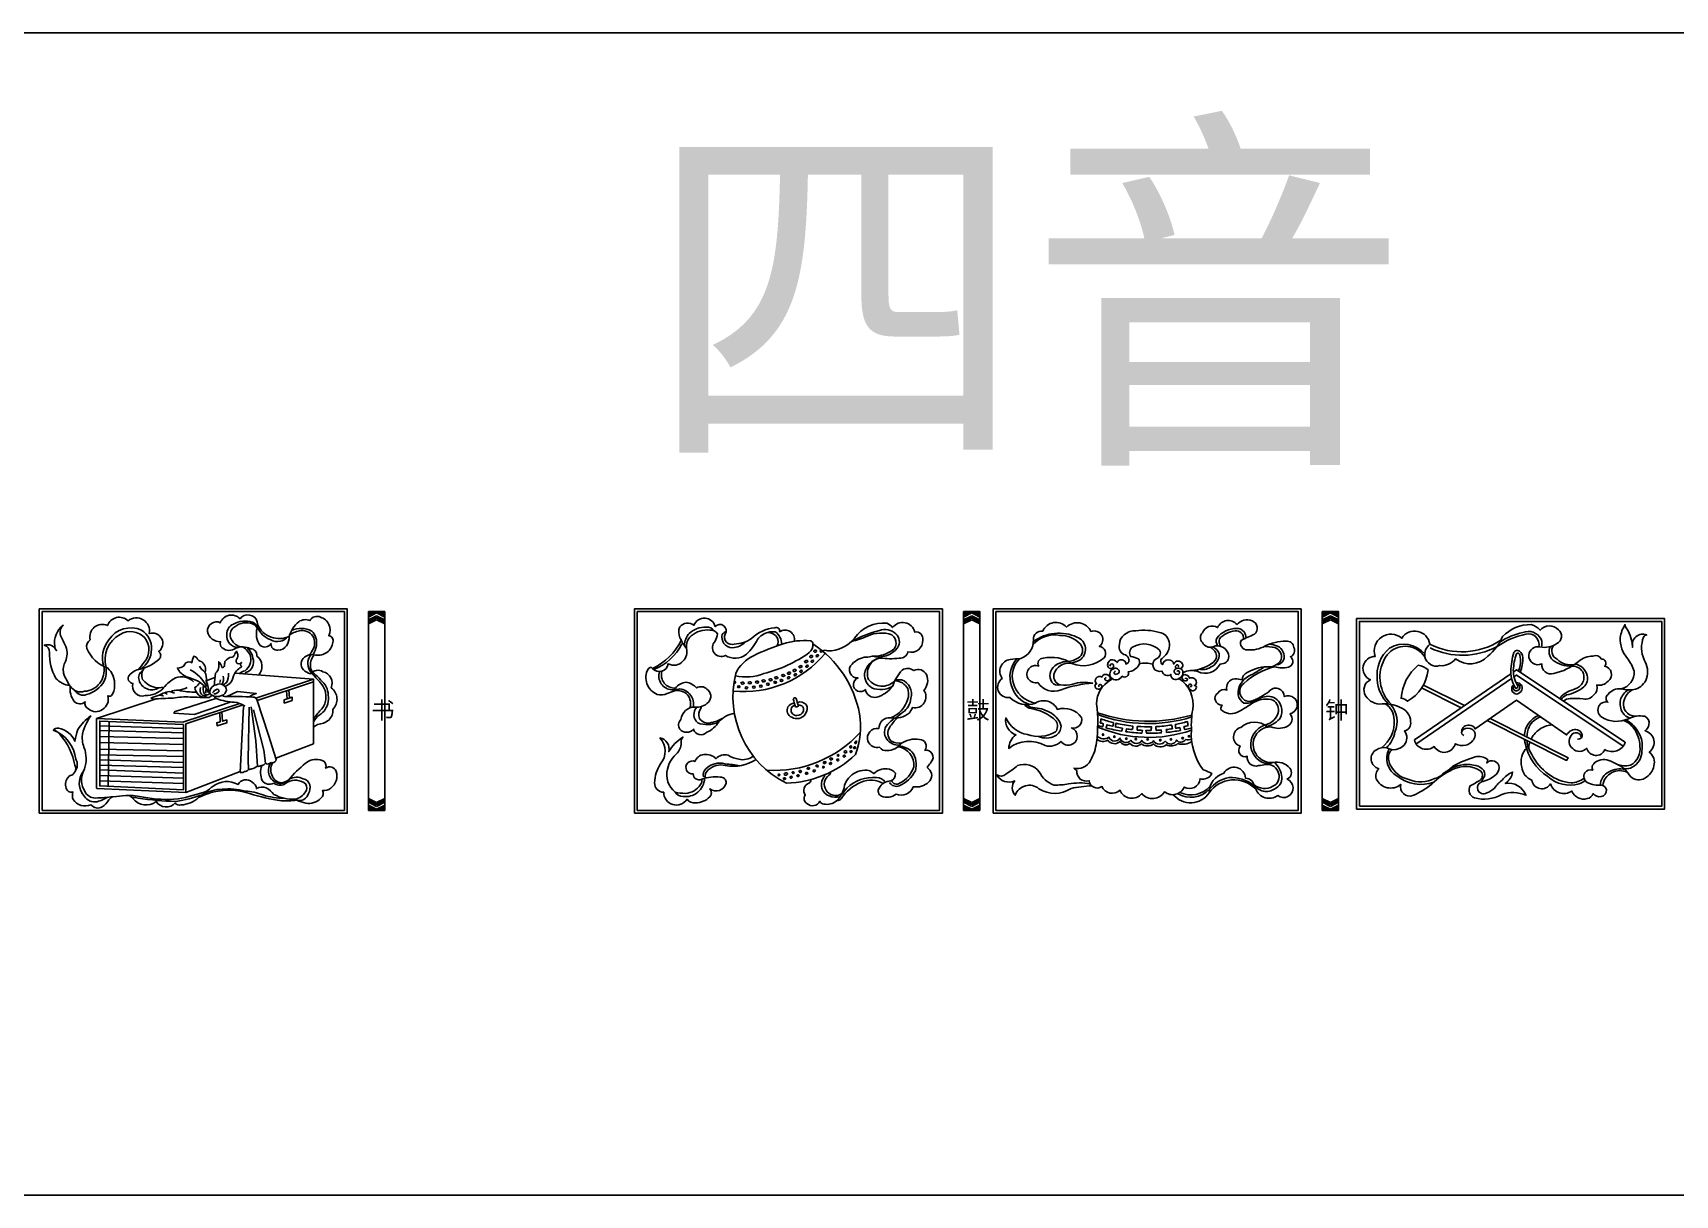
# Model space of a CAD drawing. Extents: x -66030 to 95157, y -13132 to 45879.
# Drawn here: x 3329 to 6262, y 5934 to 8010 of the extents above; entities that cross this region are included whole.
import ezdxf

# ---------------------------------------------------------------- set-up
doc = ezdxf.new("R2010")
doc.units = 0
doc.header["$LTSCALE"] = 100
doc.header["$MEASUREMENT"] = 0
for name, color, linetype in [('3', 11, 'CONTINUOUS'), ('4', 121, 'CONTINUOUS'), ('BH', 21, 'CONTINUOUS'), ('TEXT', 105, 'CONTINUOUS')]:
    doc.layers.add(name, color=color, linetype=linetype)
doc.styles.add('HZ', font='simhei.ttf')

# ---------------------------------------------------------------- blocks, each defined once
blk = doc.blocks.new('A$C3716098C')
at = {"layer": '3'}
for p, q in [((0, 355), (0, 0)), ((0, 355), (29, 355)), ((0, 355), (0, 345.4)), ((0, 345.4), (14.5, 352.7)), ((14.5, 352.7), (29, 345.4)), ((29, 355), (29, 0)), ((29, 355), (29, 345.4)), ((0, 340.4), (14.5, 347.7)), ((0, 337.9), (14.5, 345.2)), ((0, 335.9), (14.5, 343.1)), ((0, 333.4), (14.5, 340.7)), ((0, 340.4), (0, 337.9)), ((0, 335.9), (0, 333.4)), ((14.5, 347.7), (29, 340.4)), ((14.5, 345.2), (29, 337.9)), ((14.5, 343.1), (29, 335.9)), ((14.5, 340.7), (29, 333.4)), ((29, 340.4), (29, 337.9)), ((29, 335.9), (29, 333.4)), ((0, 21.6), (14.5, 14.3)), ((0, 19.1), (14.5, 11.9)), ((0, 17.1), (14.5, 9.8)), ((0, 14.6), (14.5, 7.3)), ((0, 9.6), (14.5, 2.3)), ((0, 0), (29, 0)), ((14.5, 14.3), (29, 21.6)), ((14.5, 11.9), (29, 19.1)), ((14.5, 9.8), (29, 17.1)), ((14.5, 7.3), (29, 14.6)), ((14.5, 2.3), (29, 9.6)), ((29, 19.1), (29, 21.6)), ((29, 14.6), (29, 17.1)), ((29, 0), (29, 9.6))]:
    blk.add_line(p, q, dxfattribs=at)
at = {"layer": 'BH'}
for p, q in [((6.3, 348.6), (0, 354.9)), ((5.6, 348.2), (0, 353.8)), ((4.8, 347.8), (0, 352.6)), ((7.1, 348.9), (1, 355)), ((7.8, 349.3), (2.2, 355)), ((8.6, 349.7), (3.3, 355)), ((9.3, 350.1), (4.4, 355)), ((10.1, 350.5), (5.6, 355)), ((10.9, 350.8), (6.7, 355)), ((11.6, 351.2), (7.8, 355)), ((12.4, 351.6), (8.9, 355)), ((13.1, 352), (10.1, 355)), ((13.9, 352.3), (11.2, 355)), ((14.9, 352.5), (12.3, 355)), ((17.1, 351.3), (13.5, 355)), ((19.4, 350.2), (14.6, 355)), ((21.7, 349.1), (15.7, 355)), ((23.9, 347.9), (16.9, 355)), ((26.2, 346.8), (18, 355)), ((28.5, 345.7), (19.1, 355)), ((29, 346.3), (20.3, 355)), ((29, 347.4), (21.4, 355)), ((29, 348.5), (22.5, 355)), ((29, 349.7), (23.7, 355)), ((29, 350.8), (24.8, 355)), ((29, 351.9), (25.9, 355)), ((29, 353), (27, 355)), ((29, 354.2), (28.2, 355)), ((4.1, 347.4), (0, 351.5)), ((3.3, 347.1), (0, 350.4)), ((2.6, 346.7), (0, 349.2)), ((1.8, 346.3), (0, 348.1)), ((1.1, 345.9), (0, 347)), ((0.3, 345.5), (0, 345.8)), ((8.5, 0), (0, 8.5)), ((7.4, 0), (0, 7.4)), ((6.2, 0), (0, 6.2)), ((5.1, 0), (0, 5.1)), ((4, 0), (0, 4)), ((2.8, 0), (0, 2.8)), ((1.7, 0), (0, 1.7)), ((0.6, 0), (0, 0.6)), ((9.6, 0), (0.1, 9.6)), ((10.8, 0), (2.3, 8.4)), ((11.9, 0), (4.6, 7.3)), ((13, 0), (6.9, 6.2)), ((14.2, 0), (9.1, 5)), ((15.3, 0), (11.4, 3.9)), ((16.4, 0), (13.7, 2.8)), ((17.6, 0), (15, 2.6)), ((18.7, 0), (15.7, 3)), ((19.8, 0), (16.5, 3.3)), ((21, 0), (17.2, 3.7)), ((22.1, 0), (18, 4.1)), ((23.2, 0), (18.7, 4.5)), ((24.3, 0), (19.5, 4.8)), ((25.5, 0), (20.3, 5.2)), ((26.6, 0), (21, 5.6)), ((27.7, 0), (21.8, 6)), ((28.9, 0), (22.5, 6.4)), ((29, 1), (23.3, 6.7)), ((29, 2.1), (24, 7.1)), ((29, 3.3), (24.8, 7.5)), ((29, 4.4), (25.5, 7.9)), ((29, 5.5), (26.3, 8.2)), ((29, 6.7), (27, 8.6)), ((29, 7.8), (27.8, 9)), ((29, 8.9), (28.5, 9.4))]:
    blk.add_line(p, q, dxfattribs=at)

msp = doc.modelspace()

# ---------------------------------------------------------------- hatches: boundary and pattern name
at = {"layer": '4'}
for points in [[(5239, 6756.8, 1), (5241.7, 6756.8, 1)], [(5259.3, 6753.2, 1), (5262, 6753.2, 1)], [(5280.6, 6749.5, 1), (5283.2, 6749.5, 1)], [(5297.4, 6748.9, 1), (5300.1, 6748.9, 1)], [(5318.5, 6748.3, 1), (5321.2, 6748.3, 1)], [(5341.1, 6746.9, 1), (5343.8, 6746.9, 1)], [(5360, 6748.3, 1), (5362.7, 6748.3, 1)], [(5381.1, 6750.5, 1), (5383.8, 6750.5, 1)], [(5392.2, 6753.9, 1), (5394.9, 6753.9, 1)]]:
    msp.add_hatch(color=256, dxfattribs=at).paths.add_polyline_path(points)

# ---------------------------------------------------------------- linework, layer by layer
at = {"layer": '3', "color": 2}
for p, q in [((-66009.4, 8010), (95156.9, 8010)), ((-61048.5, 5934.5), (9054, 5934.5))]:
    msp.add_line(p, q, dxfattribs=at)
at = {"layer": '4'}
for p, q in [((3465.4, 6780.3), (3463.5, 6664.4)), ((3448.5, 6772.7), (3597.8, 6768)), ((3448.5, 6764.3), (3597.8, 6759.9)), ((3448.5, 6753.2), (3597.8, 6750.2)), ((3448.5, 6742.7), (3597.8, 6739.4)), ((3448.5, 6730.6), (3597.8, 6727.8)), ((3448.5, 6720.8), (3597.8, 6717.9)), ((3448.5, 6711.6), (3597.8, 6707.3)), ((3448.5, 6702.4), (3597.8, 6698.1)), ((3448.5, 6693.9), (3597.8, 6688.3)), ((3448.5, 6683.8), (3597.8, 6679.2)), ((3448.5, 6674.4), (3597.8, 6669.6))]:
    msp.add_line(p, q, dxfattribs=at)
for points in [[(3340.5, 6616.4), (3890.5, 6616.4), (3890.5, 6981.4), (3340.5, 6981.4)], [(4403.3, 6616.4), (4953.3, 6616.4), (4953.3, 6981.4), (4403.3, 6981.4)], [(5043.8, 6616.4), (5593.8, 6616.4), (5593.8, 6981.4), (5043.8, 6981.4)], [(3345.5, 6621.4), (3885.5, 6621.4), (3885.5, 6976.4), (3345.5, 6976.4)], [(4408.3, 6621.4), (4948.3, 6621.4), (4948.3, 6976.4), (4408.3, 6976.4)], [(5048.8, 6621.4), (5588.8, 6621.4), (5588.8, 6976.4), (5048.8, 6976.4)], [(5692.9, 6623.9), (6242.9, 6623.9), (6242.9, 6963.9), (5692.9, 6963.9)], [(5697.9, 6628.9), (6237.9, 6628.9), (6237.9, 6958.9), (5697.9, 6958.9)]]:
    msp.add_lwpolyline(points, close=True, dxfattribs=at)
for points in [[(3730.2, 6948.8, 0.181309), (3721.1, 6957.8, 0.209559), (3687.3, 6953.9, 0.341364), (3675.5, 6935.9, 0.468921), (3696, 6912.6, 0.468921)], [(3522, 6873.9, 0.23057), (3541.1, 6909.2, 0.271478), (3523.3, 6943.2, 0.374222), (3464.6, 6926.1, 0.24926), (3455.8, 6878.6, 0.219948)], [(3730.2, 6948.8, 0.207687), (3753.1, 6926.4, 0.179253), (3771, 6923.5, 0.206568), (3782.9, 6930.6, 0.206568)], [(3829.5, 6899.6, 0.112003), (3835.3, 6915.5, 0.255737), (3827, 6941.8, 0.236453), (3791, 6942.9, 0.236453)], [(4545.9, 6942.2, 0.292429), (4531.3, 6948.6, 0.19564), (4501.4, 6937.7, 0.189424), (4492.7, 6915.6, 0.189424)], [(4567.2, 6941.9, -0.002514), (4560.1, 6936, 0.488917), (4578.1, 6912.1, 0.20335), (4602, 6922.8, 0.20335)], [(4666.5, 6918.1, 0.236231), (4654.8, 6940.5, 0.08645), (4641.7, 6939.4)], [(4828.1, 6897, 0.308237), (4873.2, 6912.1, 0.379643), (4870.1, 6937.1, 0.262146), (4841, 6942.9, 0.068574), (4791, 6923)], [(5495.6, 6929.4, 0.135207), (5492.2, 6940.4, 0.243249), (5479.1, 6946.3, 0.229306), (5443.4, 6929.3, 0.243375), (5444.8, 6915.4, 0.243375)], [(6023.5, 6912.9, 0.132058), (6022.6, 6927.5, 0.376552), (5989.8, 6939.3, 0.081157), (5948.9, 6922.1, 0.081157)], [(3706.9, 6865.5, -0.146161), (3714.3, 6869.8, 0.269076), (3723.2, 6886.2, 0.172555), (3712, 6912.3, 0.172555)], [(4841.6, 6893.5, 0.319632), (4814.4, 6865.4, 0.275043), (4827.1, 6840.4, 0.234846), (4864.5, 6843.3, 0.234846)], [(5091.3, 6892.4, 0.277032), (5079.6, 6849.9, 0.298449), (5119.5, 6813.3)], [(5411.8, 6873.5, 0.204854), (5431.9, 6877.1, 0.319892), (5447.6, 6901.3, 0.177051), (5436.5, 6913.8)], [(5549, 6881.3, 0.288712), (5562.7, 6889.9, 0.359653), (5551.9, 6914.8, 0.095854), (5537.1, 6918.4)], [(5814.6, 6900.9, 0.367233), (5752, 6911.4, 0.253303), (5730, 6855.1, 0.188737), (5749.9, 6811.4)], [(5985.2, 6867.9, 0.108033), (5989.6, 6894.8, 0.314129), (5983.7, 6905.7, 0.539558), (5974.1, 6903.5, 0.080708), (5968.6, 6869.6, 0.182404), (5978.3, 6838.6, 0.18585), (5981.2, 6843.7, -0.157072), (5972.9, 6872, -0.067216), (5978.4, 6901.3, -0.630108), (5984.4, 6898.9, -0.177711), (5982, 6870)], [(6039, 6914, 0.349952), (6043.5, 6890, 0.16513), (6077, 6878.7, 0.16513)], [(3668.4, 6845.9, 0.086127), (3674.8, 6849.6, 0.168588), (3678.6, 6866.4)], [(3828.1, 6868.5, -0.037966), (3851.3, 6845.9, -0.16054), (3856.3, 6815.8, -0.23169), (3840.6, 6791.7, 0.120333), (3830, 6778.8, 0.120333)], [(4448, 6869.3, 0.487999), (4470, 6836.9, 0.057604), (4484.4, 6838.3, -0.443398), (4508.4, 6805.9)], [(5086.4, 6892.1, 0.286092), (5077, 6843.9, 0.268201), (5109.3, 6810.8, 0.268201)], [(5179.2, 6887.2, 0.184983), (5154, 6879.7, 0.374848), (5148.5, 6850.7, 0.316378), (5164.2, 6845.5, 0.316378)], [(5528.4, 6877.7, -0.032035), (5500.2, 6861.1, 0.300095), (5481.3, 6827.6, 0.203594), (5491.9, 6813.1, 0.166616), (5512.7, 6817.4, -0.150249), (5534.5, 6825.3, -0.317289), (5557.4, 6809.9, -0.206991), (5557.4, 6787.6, -0.197359), (5532.6, 6771.6)], [(6083.3, 6882.8, -0.292909), (6104.7, 6862.6, -0.272594), (6098.9, 6841.9, -0.107297), (6068.1, 6827.6, 0.155068), (6058.4, 6819.3, 0.155068)], [(3652.2, 6829.5, 0.321223), (3661.6, 6834.9, 0.56854), (3656.8, 6837.7, 0.131415), (3650.1, 6831.5, 0.131415)], [(4868.8, 6786.3, 0.027639), (4882.3, 6796.6, 0.237491), (4896.8, 6821.8, 0.401504), (4880.5, 6854.9, -0.005451), (4869.4, 6855)], [(5974.6, 6842.8, 0.560071), (5976.7, 6835, 0.381429), (5984, 6838.8, 0.357954), (5983.2, 6845.5, 0.191083), (5980.8, 6845.3)], [(6178.2, 6836.7, 0.188182), (6164.2, 6819.2, 0.1879), (6168.4, 6795.6, 0.15987), (6180.8, 6786.3, 0.15987)], [(4515, 6805.8, 0.436884), (4516.4, 6777.8, 0.195391), (4553.7, 6779.1, 0.195391)], [(5103.8, 6810.5, 0.20379), (5119, 6804.9, -0.107008), (5148.1, 6794.9, -0.198127), (5165.3, 6771.9, -0.281664), (5154.5, 6754.4, -0.221779), (5124.9, 6753.6)], [(5746.2, 6733.3, 0.160894), (5761.4, 6761.5, 0.295079), (5753.5, 6810.9)], [(4868, 6786.3, 0.032686), (4855, 6774.9, 0.350566), (4853.9, 6748.9, 0.256683), (4877.1, 6738.1, 0.256683)], [(5230.7, 6773.1, 0.007275), (5239.4, 6770.6, 0.164626), (5240.6, 6776.2, -0.005104), (5235.1, 6777.9, 0.067405), (5236.5, 6784.8, 0.021968), (5258.7, 6778.3, -0.114575), (5257.5, 6771.7, -0.009592), (5247, 6774.4, -0.024898), (5245.6, 6768.9, 0.022978), (5273.4, 6763.1, 0.139772), (5274.7, 6768.2, -0.011275), (5262.2, 6770.6, -0.093376), (5263.5, 6777.2, 0.028902), (5293.4, 6772.2, -0.14533), (5292, 6765.8, -0.009009), (5281.9, 6767, 0.032671), (5281.1, 6762, 0.023025), (5309.5, 6759.5, 0.114826), (5310.4, 6764.4, -0.007991), (5301.4, 6764.9, -0.059887), (5301.6, 6771.5, 0.023702), (5326.5, 6770.8, -0.073767), (5325.6, 6764.2, -0.007721), (5316.9, 6764.2, 0.051735), (5318.3, 6759.2, 0.020883), (5344.1, 6760, 0.090891), (5344.1, 6765, -0.007953), (5335.2, 6764.4, -0.104448), (5334.9, 6771.1, 0.026406), (5362.5, 6774, -0.041522), (5364, 6767.3, -0.009784), (5353.1, 6765.9, 0.026069), (5353.6, 6760.8, 0.020302), (5378.4, 6764.3, 0.041951), (5377, 6769.5, -0.006174), (5370.1, 6768.3, -0.017067), (5369.2, 6775.1, 0.021069), (5390.8, 6780.1, -0.011021), (5392, 6772.9, -0.006723), (5384.6, 6771.2, 0.052577), (5386.4, 6765.9, 0.009627), (5398, 6768.6, 0.009627)], [(6017.8, 6791, 0.288766), (5992.5, 6754.9)], [(6171.5, 6695.6, 0.144825), (6185.4, 6698.6, 0.286469), (6202.3, 6727.5, 0.211347), (6194.6, 6763.4, 0.175562), (6173.4, 6783.2)], [(3404.5, 6690.8, 0.288428), (3405.9, 6712.9, 0.281397), (3365.4, 6764.9)], [(5229.8, 6754.4, 0.369796), (5250.7, 6752.1, 0.611267), (5270.3, 6750.6, 0.608675), (5289.8, 6746.9, 0.587837), (5309.4, 6746.6, 0.547375), (5330.4, 6746, 0.525438), (5351.1, 6744.9, 0.586313), (5371.5, 6747.2, 0.534843), (5387.8, 6748.3, 0.206059), (5398.1, 6749)], [(5529.4, 6773.9, 0.354145), (5504.1, 6733.7, 0.31522), (5534.8, 6704.5, 0.31522)], [(5992.7, 6748.4, 0.042226), (5994, 6741.6, 0.202167), (6034.6, 6681.9, 0.255946), (6090.3, 6668.9, 0.074613), (6101.3, 6674.9)], [(6041.9, 6774.3, 0.141607), (6017.3, 6764.4, 0.116001), (6004.6, 6748.8, 0.116001)], [(4859.1, 6671.3, 0.369745), (4876.3, 6665.5, 0.180015), (4905, 6692.2, 0.241409), (4899, 6726.2, 0.171839), (4875.7, 6736.6, 0.171839)], [(5751.2, 6731.3, 0.407089), (5765.4, 6682.6, 0.261009), (5831, 6672.1, 0.261009)], [(6002.4, 6743.6, 0.059441), (6000.3, 6733.4)], [(3419.2, 6691.3, 0.369033), (3421.3, 6646.3, 0.306219), (3444, 6637, 0.055854), (3462.7, 6644.9, 0.055854)], [(3754.2, 6706.7, 0.191307), (3749.8, 6689.6, 0.245969), (3761.7, 6672.5, 0.326109), (3782.3, 6673.7, 0.326109)], [(4591.8, 6701.2, 0.033993), (4565.2, 6704.6, 0.273814), (4530.9, 6695.9, 0.250216), (4526.6, 6681.2, 0.250216)], [(5509.4, 6667.7, 0.431022), (5547, 6660.2, 0.333165), (5559.5, 6680.6, 0.177442), (5546.4, 6707.4, 0.177442)], [(5915.9, 6672.3, 0.005099), (5921.2, 6681.9, 0.304268), (5917.5, 6695.6, 0.161433), (5901.8, 6702.3, 0.197736), (5857.6, 6694)], [(6172.5, 6694.4, 0.207569), (6144, 6690.4, 0.287647), (6128, 6666.5, 0.287647)], [(3777.8, 6643.1, -0.076181), (3739.8, 6649.1, 0.091617), (3708.2, 6655.8, 0.092663), (3667.1, 6659.3, 0.128763), (3631.3, 6649.4, 0.128763)], [(3800.2, 6639.5, 0.421098), (3821.1, 6651.6, 0.20473), (3823.5, 6667, 0.321138), (3812, 6677.6, 0.263815), (3786.8, 6677.2, 0.263815)], [(4851.1, 6671.8, 0.283269), (4835.7, 6680.2, 0.214534), (4782.6, 6661.4, -0.05024), (4772.6, 6649.1)], [(5509.7, 6666, 0.176106), (5465.4, 6680.3, 0.172428), (5430.3, 6659.4, 0.172428)], [(3631.3, 6649.4, -0.045124), (3584.8, 6637.5, -0.027428), (3517.2, 6643.2, 0.157635), (3506.2, 6644.3, 0.157635)]]:
    msp.add_lwpolyline(points, format="xyb", dxfattribs=at)
for points in [[(4766, 6720.6, -0.746303), (4768.7, 6720.1, 0.197963), (4767.7, 6718.2, -0.853577)], [(4779.9, 6724.1, 0.681329), (4782.2, 6727, 0.104064), (4779.9, 6728.2, 0.900135)], [(4788.6, 6736.4, 0.55682), (4789.4, 6732.9, 0.445822), (4790.9, 6736.5, 0.40799)], [(4796.9, 6743.2, 0.494466), (4798.4, 6740.5, 0.302282), (4800, 6745.4, 0.350695)], [(4671.3, 6687.4, 0.215879), (4671.3, 6685.1, 0.446867), (4676.6, 6686, 0.287034), (4676, 6687.9, 0.320594)], [(4685.6, 6687.8, 0.397577), (4688.2, 6688, 0.684103), (4685.9, 6690.4, 0.628031)], [(4700.3, 6689.4, 0.276521), (4701.5, 6691.2, 0.396074), (4699.7, 6693, 0.36179), (4697.3, 6691.2, 0.444929)], [(4713.1, 6694.8, -0.324878), (4714.7, 6695.2, 0.761062), (4715.8, 6697.3, 0.403887), (4712.7, 6697.8, 0.616448)], [(4729.8, 6698.7, 0.28834), (4731.7, 6700.4, 0.441178), (4728.9, 6702.2, 0.600162), (4727.5, 6701.4, 0.328968)], [(4740.2, 6697.6, 1.17876), (4741.4, 6700.2, 0.963157)], [(4744.3, 6705.8, 0.357234), (4744.9, 6708.4, 0.25769), (4742.5, 6708.4, 0.498256), (4740.6, 6707, 0.498173)], [(4755.5, 6711.4, 0.313308), (4757.1, 6714.1, -0.004562), (4753.5, 6715.1, 0.525678), (4752.6, 6712.9, 0.387569)], [(4659.9, 6685.8, 0.324154), (4660.5, 6683.4, 0.286648), (4663.4, 6685.1, 0.148824), (4662.5, 6686.1, 0.391999)], [(4693.7, 6682.6, 0.268805), (4696.3, 6682, 0.611885), (4697.1, 6684.7, 0.160277), (4694.4, 6684.8, 0.428474)]]:
    msp.add_lwpolyline(points, format="xyb", close=True, dxfattribs=at)
for centre in [(5240.3, 6756.8), (5260.6, 6753.2), (5281.9, 6749.5), (5298.8, 6748.9), (5319.8, 6748.3), (5342.4, 6746.9), (5361.4, 6748.3), (5382.4, 6750.5), (5393.6, 6753.9)]:
    msp.add_circle(centre, 1.34, dxfattribs=at)
for centre, radius, start, end in [((5161.4, 6860.7), 77.3, 65.315, 126.0532), ((5185.4, 6909.1), 23.4, 303.6125, 69.2855), ((3844.2, 6884), 24.2, 140.1001, 223.8783), ((4403.3, 6960.7), 94.3, 291.5122, 333.8683), ((5881.7, 7029.3), 130.8, 244.1163, 298.3263), ((3415.3, 6870.2), 44.9, 336.6492, 8.5546), ((3531.5, 6858.7), 13.6, 118.008, 199.5493), ((3577.2, 6810.5), 70.2, 27.2174, 62.3338), ((3674.3, 6913.4), 59, 215.6733, 230.0331), ((5168.8, 6949), 66.3, 283.0627, 296.4319), ((3419.1, 6844.7), 17.5, 211.0542, 289.8123), ((3411.5, 6878.6), 52.1, 284.9847, 329.8384), ((3541.3, 6860.3), 23.5, 195.3273, 302.8372), ((3641.6, 6836.8), 13.9, 163.3087, 215.1801), ((3648.9, 6837.7), 15.8, 155.9098, 208.2131), ((3644.2, 6833.7), 6.58, 138.4455, 204.3156), ((3640.3, 6857), 24, 342.1886, 354.0115), ((3648.5, 6857), 21.1, 330.5786, 11.2251), ((4582.4, 6850.2), 1.65, 218.6149, 124.246), ((3555.8, 6812.5), 14.7, 63.852, 94.7422), ((3564.2, 6825.9), 5.46, 31.528, 88.1736), ((3587, 6859.8), 29.1, 246.8761, 259.7563), ((3639.4, 6839.6), 14.1, 229.919, 268.7271), ((3640.4, 6835.1), 7.34, 222.0653, 297.7469), ((4494.9, 6679.8), 33.7, 260.9632, 357.9619), ((4758.5, 6667.3), 21.4, 148.6382, 249.2455), ((4713.2, 6694.3), 31.4, 329.5962, 342.9222), ((5396.9, 6691.1), 46.1, 239.4431, 316.314), ((4489.2, 6662.1), 15.5, 211.0521, 271.3372), ((4763.6, 6683.6), 38.4, 250.7178, 280.1457)]:
    msp.add_arc(centre, radius, start, end, dxfattribs=at)
for centre, major_axis, ratio in [((4719.2, 6896.1), (-2.83, -0.97), 0.622542), ((4726.2, 6905.9), (-2.55, -0.87), 0.622542), ((4729.8, 6897.7), (-2.04, -1.18), 0.733906), ((4669, 6862.4), (-2.99, -0.2), 0.622542), ((4679.4, 6866.6), (-2.83, -0.97), 0.622542), ((4689.1, 6871.5), (-2.83, -0.97), 0.622542), ((4690.7, 6863.7), (-2.04, -1.18), 0.733906), ((4699.8, 6878.2), (-2.83, -0.97), 0.622542), ((4700.8, 6869.9), (-2.04, -1.18), 0.733906), ((4710.1, 6887.4), (-2.83, -0.97), 0.622542), ((4711.6, 6878.9), (-2.04, -1.18), 0.733906), ((4720.9, 6887.8), (-2.04, -1.18), 0.733906), ((4589.6, 6842.4), (-2.13, 0), 0.748064), ((4596.3, 6848.9), (-2.99, -0.2), 0.622542), ((4603.3, 6840.3), (-2.35, 0.1), 0.733906), ((4609.3, 6849.5), (-2.99, -0.2), 0.622542), ((4616.6, 6841.7), (-2.35, 0.1), 0.733906), ((4622.2, 6850.6), (-2.99, -0.2), 0.622542), ((4629, 6843.5), (-2.35, 0.1), 0.733906), ((4634.1, 6852.7), (-2.99, -0.2), 0.622542), ((4641.6, 6846.7), (-2.35, 0.1), 0.733906), ((4646.3, 6854.8), (-2.99, -0.2), 0.622542), ((4654.8, 6850.2), (-2.35, 0.1), 0.733906), ((4656.5, 6858.4), (-2.99, -0.2), 0.622542), ((4665.9, 6853.7), (-2.35, 0.1), 0.733906), ((4678.7, 6858.5), (-2.04, -1.18), 0.733906), ((4778, 6718.4), (-2.07, -0.57), 0.756172), ((4790.1, 6726.6), (-2.07, -0.57), 0.756172), ((4796.4, 6733.4), (-2.07, -0.57), 0.756172), ((4710.7, 6687.8), (-2.07, -0.57), 0.756172), ((4724.5, 6692.1), (-2.07, -0.57), 0.756172), ((4753.3, 6705.3), (-2.07, -0.57), 0.756172), ((4766.3, 6711.6), (-2.07, -0.57), 0.756172), ((4671.2, 6678.2), (-2.07, -0.57), 0.756172), ((4683.2, 6680.8), (-2.07, -0.57), 0.756172)]:
    msp.add_ellipse(centre, major_axis=major_axis, ratio=ratio, dxfattribs=at)
msp.add_ellipse((4737.1, 6906), major_axis=(-2.04, -1.18), ratio=0.733906, start_param=4.310255, end_param=8.797471, dxfattribs=at)
at = {"layer": 'TEXT'}
for p, q in [((3638.4, 6852.7), (3654.1, 6858.6)), ((3782.3, 6835.3), (3783, 6820.6)), ((3786.4, 6836.7), (3787.5, 6822.2)), ((3762.9, 6714.9), (3830, 6740.4)), ((3602.1, 6653.7), (3699.4, 6690.7))]:
    msp.add_line(p, q, dxfattribs=at)
for points in [[(3395, 6844.4, -0.185149), (3370.3, 6857.2, -0.139289), (3358.6, 6903.6, 0.37036), (3349.4, 6916.8, -0.367897), (3371.4, 6906.8, -0.208527), (3368.2, 6914.7, -0.281013), (3383.3, 6952.1, 0.282966), (3378.5, 6934.1, -0.01352), (3388.1, 6913.9, -0.195053), (3387.3, 6887.7, 0.177488), (3383.9, 6866.3, 0.062873), (3395.9, 6843.2, 0.062873)], [(3455.8, 6878.6, -0.445786), (3421.5, 6834.2, -0.338458), (3395.9, 6843.2, 0.20221), (3402.9, 6816.2, 0.416973), (3422.4, 6815.4, 0.356702), (3428.4, 6802.6, 0.360447), (3453.4, 6801.8, 0.342971), (3463, 6826.1, 0.350694), (3469.2, 6826.6, 0.228809), (3474.6, 6843.6, 0.256683), (3462.2, 6876, -0.212297), (3425.7, 6910.6, -0.34559), (3431.6, 6926.2, -0.643156), (3462.2, 6951.5, -0.545492), (3499, 6960.1, -0.706701), (3536.8, 6937.2, -0.858597), (3553.6, 6905, -0.49886), (3554.5, 6891.7, -0.124098), (3520.7, 6873.5, 0.194797), (3501.2, 6862.6, 0.603335), (3507.6, 6848.4, 0.592189), (3529.6, 6826.5, 0.212095), (3562.5, 6840.3, -0.102303), (3583.8, 6858, -0.310478), (3616, 6850.9)], [(3732.5, 6863.5, 0.431074), (3729.3, 6897.2, 0.438503), (3717.5, 6910.2, 0.213773), (3691.7, 6911.2, -0.336551), (3667, 6911.6, -0.315771), (3664.3, 6922.8, -0.372979), (3641, 6940.9, -0.579098), (3663.8, 6956.7, -0.549788), (3699.1, 6963.6, -0.611022), (3729.8, 6958.5, -0.137366), (3729.7, 6946.6, 0.245744), (3735.2, 6916, 0.460845), (3754.3, 6919.7, 0.486913), (3766.8, 6907.8, 0.258357), (3782.2, 6915.6, 0.119231), (3787, 6932.2, -0.162893), (3803.8, 6958.5, -0.259047), (3823.9, 6960.4, -0.41411), (3842.7, 6966.5, -0.457417), (3857.6, 6933.5, -0.463268), (3864.9, 6921.5, -0.425212), (3833.9, 6898.9, 0.21921), (3813.9, 6895.2, 0.439556), (3812.2, 6872.8, 0.144414), (3825.1, 6865.4, -0.401643), (3847.1, 6869, -0.479011), (3861.8, 6840.5, -0.458766), (3864.8, 6801.9, -0.229794), (3857.4, 6782.8, -0.148041), (3837.5, 6775.1, 0.079168), (3830, 6769.5)], [(3729.9, 6947.6, 0.199922), (3717.6, 6956, 0.246339), (3686.3, 6946.8, 0.373542), (3684.9, 6924.7, 0.283536), (3704.7, 6913.5)], [(4502.3, 6804.5, 0.604436), (4475.1, 6834.9, 0.032524), (4462, 6830.3, -0.191453), (4444.2, 6828.7, -0.454838), (4427.8, 6873.9, -0.538445), (4435.8, 6875.1, 0.668001), (4463.5, 6883.3, 0.358959), (4490, 6888.2, 0.269945), (4496.4, 6910.6, -0.056451), (4484.7, 6929.5, -0.21593), (4484.3, 6949.2, -0.397623), (4509.7, 6952.2, -0.726843), (4547.6, 6949.9, -0.9275), (4565.4, 6936.3, 0.666417), (4581.7, 6918.5, 0.150249), (4612.7, 6928.7, -0.166497), (4654, 6947.6, -0.639007), (4662.7, 6940.5, -0.679488), (4688.8, 6923.4)], [(4738.7, 6906.5, -0.217947), (4748.3, 6906.4, 0.223662), (4796.5, 6928.8, -0.276823), (4854.5, 6955.8, -0.102051), (4864.4, 6947.9, -0.644568), (4904, 6940, -0.548415), (4918.2, 6925.8, -0.512185), (4891.8, 6904.7, -0.373962), (4876.3, 6893.2, -0.052137), (4841.6, 6893.5, 0.471898), (4821.5, 6855.3, 0.463347), (4867, 6852.4)], [(5184.5, 6884, 0.400968), (5152.6, 6863.9, 0.393722), (5164.2, 6845.5, 0.111957), (5186.1, 6847, -0.127188), (5221.8, 6848.8, 0.06571), (5165.3, 6837.1, -0.365282), (5123.7, 6849.9, -1.386193), (5125.3, 6879.2, -0.596115), (5133.3, 6893.1, -0.205956), (5184.5, 6884, 0.291435), (5242.1, 6894.1, 0.617892), (5233.5, 6914, 0.873502), (5218.6, 6941, 0.519188), (5175.1, 6948.8, 0.55141), (5132.5, 6941.5, 0.484246), (5115.9, 6926.4, -0.327666), (5093.3, 6892.6, 0.004257), (5074.6, 6891.1, 0.585406), (5060.3, 6857.2, 0.814598), (5073.7, 6823.3, 0.300482), (5119.5, 6813.3, -0.447431), (5158.7, 6801.9, -0.326527), (5201.7, 6787.5, -0.582709), (5183.9, 6768.8, -1.361406), (5165.3, 6744.8, -0.270121), (5136.9, 6737.2, 0.309034), (5071.9, 6732.3, -0.228991), (5084.5, 6756.3, -0.355717), (5066.4, 6786.8, 0.236739), (5105.2, 6756.8, 0.215919), (5155.5, 6761.7, 0.291231), (5156.6, 6780.8, 0.17244), (5108, 6803.8, -0.006978), (5099.1, 6810.8)], [(5365.7, 6649.6, 0.508003), (5429.6, 6652.9, -0.471829), (5512.9, 6659.8, 0.499592), (5552.1, 6648.1, 1.159557), (5568.8, 6677.4, 0.520122), (5573.7, 6697, 0.287199), (5543.3, 6706.8, -0.532152), (5510, 6750.4, -0.297413), (5539.9, 6770.9, 0.214428), (5567.6, 6770.9, 0.53703), (5574.3, 6794.2, 1.119626), (5563.9, 6824.9, 0.725863), (5536.2, 6833.4, -0.074178), (5504.3, 6816.3, -0.765734), (5491.4, 6848.2, -0.124299), (5546.8, 6878.1, 0.132782), (5571.2, 6877.1, 0.627094), (5574.9, 6895.9, 0.43175), (5581.1, 6912.4, 0.419871), (5566.7, 6923.7, 0.117889), (5529.6, 6915.1, -0.157524), (5498.1, 6908.2, -0.549234), (5486.7, 6925, -0.02362), (5510.8, 6936, 0.566593), (5506.3, 6960, 0.322357), (5479.5, 6953.5, 0.554138), (5444.9, 6948, 0.486646), (5417.8, 6938.4, 0.45334), (5417.8, 6921.6, 0.392768), (5436.3, 6913.7, -0.515655), (5465.1, 6896.2, -0.411812), (5449.3, 6882.9, -0.412387), (5409.5, 6869.5, 0.21078), (5383, 6867.2, 0.21078)], [(5756, 6730.1, 0.084478), (5751.3, 6723.5, 0.223766), (5753.1, 6703.1, 0.240016), (5786.1, 6676.8, 0.227611), (5832.4, 6678.4, 0.149333), (5848.4, 6687.8, 0.052357), (5866, 6701.2, -0.042403), (5904.8, 6717.3, -0.225956), (5927, 6712.6, -0.255213), (5925.3, 6706.4, -0.636422), (5947.8, 6698.3, -0.250723), (5939.6, 6683.7, -0.112708), (5915.9, 6672.3, 0.393808), (5909.3, 6657.9, 0.414712), (5925.4, 6652.6, 0.090131), (5939.3, 6661.2, -0.076098), (5952.7, 6675.3, -0.114485), (5971.6, 6690, -0.20926), (5958.6, 6669.7, -0.356962), (5995.4, 6648.5, 0.194399), (5952.3, 6649.9, -0.196593), (5903.5, 6644, -0.478733), (5896, 6665.4, 0.018781), (5913.8, 6675.7, 0.453007), (5914.6, 6691.5, 0.279093), (5864.3, 6694.3, 0.094027), (5827.4, 6668.6, -0.066832), (5793.4, 6648, -0.60112), (5772, 6667.8, -0.492978), (5728, 6678.1, -0.28959), (5732.7, 6695.9, -0.675931), (5728.4, 6729.8, -0.209511), (5747.3, 6733, 0.358662), (5777.7, 6738.3, 0.358307), (5778.5, 6763.5, 0.401157), (5789.5, 6779.8, 0.328175), (5769.9, 6805.8, 0.127824), (5738.7, 6811.6, -0.291104), (5709.2, 6826.2, -0.449973), (5717.6, 6854.7, -0.817022), (5726.4, 6896.6, -0.771188), (5773.8, 6929, -0.701172), (5823.7, 6918.4, 0.257077), (5814.8, 6895.8, 0.429513), (5841.5, 6880, 0.244928), (5869.9, 6892.1, 0.385215), (5927.4, 6897, 0.119138), (5953.8, 6931.8, -0.214225), (6004.9, 6953.2, -0.163903), (6020.6, 6943.3, -0.440062), (6053.4, 6944.2, -0.553356), (6050.7, 6919.5, -0.208073), (6020.3, 6913.5, 0.431028), (6000.3, 6898.7, 0.557835), (6023.9, 6883.1, 0.555133), (6045, 6866.2, 0.128698), (6089.3, 6887.6, -0.168889), (6115.1, 6896.9, -0.392085), (6130.4, 6891.8, -0.734249), (6135.8, 6879, -0.663156), (6142.2, 6852.3, -0.262223), (6121.8, 6845.2, -0.31996), (6116.9, 6828.1, -0.308902), (6097.6, 6820.9, 0.014688), (6074.4, 6821.3, 0.160565), (6062.5, 6816.6)], [(5997.5, 6733.8, 0.287034), (5988.1, 6699, 0.280203), (6006, 6675.4, 0.697521), (6039.4, 6668.9, 0.49947), (6077.5, 6655.9, 0.38348), (6104.5, 6642.5, 0.26816), (6115.6, 6651.4, 0.301151), (6129.8, 6646.3, 0.395074), (6139.3, 6658.4, 0.28834), (6130.8, 6666.6, -0.139599), (6104.5, 6671.6, -0.371359), (6100.5, 6688.5, -0.340358), (6114.8, 6693.2, -0.36128), (6116.6, 6704.9, -0.31109), (6143.2, 6710.7, -0.078542), (6171.4, 6695.7, -0.01806), (6182.6, 6681.6, 0.324218), (6207.9, 6679, 0.209225), (6224, 6701, 0.314318), (6215.5, 6725.4, 0.637427), (6208.2, 6763.6, 0.208126), (6214.9, 6774.6, 0.384367), (6207.5, 6789.5, 0.159495), (6178.6, 6785.3, -0.256645), (6131, 6788, -0.407925), (6126.4, 6809, -0.32579), (6141.7, 6814.7, -0.483545), (6142.1, 6828.7, -0.253659), (6165.5, 6838.6, 0.121203), (6191.3, 6838, 0.221838), (6210.7, 6857, 0.223121), (6206.3, 6890.6, -0.19333), (6205.4, 6930.8, -0.279746), (6211.3, 6934.8, 0.616141), (6186, 6912.7, 0.129032), (6175.8, 6945.7, -0.221941), (6172.6, 6953.2, 0.112557), (6163.9, 6930.1, 0.193972), (6177, 6892.8, -0.063562), (6188.9, 6870, -0.365381), (6165.5, 6838.6)], [(3517.1, 6872.8, 0.030219), (3528.4, 6886.6, 0.35219), (3529, 6929.8, 0.352555), (3484.9, 6935.7, 0.353378), (3459.8, 6876.9, 0.322027)], [(3822.5, 6899, 0.097352), (3826.6, 6904.7, 0.266854), (3830.6, 6929.7, 0.316118), (3808, 6942.6, 0.098635), (3787.9, 6935.3)], [(4641.7, 6939.4, 0.163155), (4623, 6926.9, -0.096902), (4603.3, 6900.3, -0.313639), (4565.8, 6898.3, -0.876477), (4547.6, 6923.5, 0.048431), (4551.8, 6936.6, 0.305527), (4537.9, 6943.6, 0.199726), (4504.6, 6933.1, 0.247812), (4496.4, 6910.6)], [(4658.2, 6915.4, 0.203713), (4658.3, 6930.2, 0.244017), (4641.7, 6939.4)], [(4791, 6923, 0.022923), (4819.8, 6932.5, -0.215569), (4862.8, 6934.8, -0.623805), (4859.6, 6904.6, -0.147139), (4828.1, 6897, -0.100652), (4817.5, 6895.4, 0.185245), (4792.3, 6882.8, 0.738542), (4802.7, 6858.1, 1.25449), (4815.9, 6837.3, 0.438822), (4836.2, 6823.8, 0.161147), (4864.3, 6842.9, -0.109915), (4881.5, 6872.1, -0.31115), (4902.3, 6871.3, -0.415432), (4924.9, 6864, -0.29964), (4920.1, 6835.9, -0.690877), (4899.9, 6805, -0.023806), (4893.9, 6795.4, -0.229724), (4860.9, 6787, 0.446337), (4839.8, 6767.5, 0.58253), (4820.4, 6745, 0.359708), (4841.3, 6734.2, 0.304839), (4854.7, 6728.6, 0.249737), (4878.8, 6740.2, -0.20043), (4912.6, 6748.3, -0.620267), (4922.1, 6728.7, -0.738424), (4933.3, 6708.5, -0.059268), (4926.8, 6699.6, 0.447197), (4928.8, 6695.9, -0.471102), (4928.8, 6672.1, -0.233883), (4901.3, 6663.7, -0.443168), (4870.7, 6650.8, -0.276721), (4844.5, 6646.9, -0.448738), (4840.2, 6661.5, -0.279118), (4861.4, 6674.1, 0.327623), (4869.5, 6687.8, 0.226679), (4854.6, 6695.8, 0.232438), (4831.1, 6687.2, 0.217881), (4814.7, 6693.3, 0.213859), (4785.7, 6678.9, 0.139417), (4777.7, 6661.7, -0.152577), (4764, 6638.5, -0.222585), (4741.7, 6632.8, -0.325666), (4734.6, 6637.8, -0.49705), (4711.3, 6633.9, -0.442501), (4708.4, 6648.5, -0.500898), (4715.2, 6670.3, -0.037675), (4718.3, 6672.9, 0.118659), (4718.1, 6676.3)], [(5179.2, 6887.2, 0.100761), (5198.8, 6895.6, 0.414615), (5199.1, 6918.9, 0.20448), (5163.3, 6934, 0.258381), (5115.3, 6918.2)], [(5378, 6874.6, 0.069147), (5380.1, 6875.6, 0.435693), (5381.5, 6883.6, 0.672642), (5366.6, 6882.8, 0.815942), (5346.7, 6882, 0.519064), (5344.5, 6883.2, -0.115526), (5343.9, 6891.8, 0.072515), (5349.8, 6896.7, 0.265751), (5358.2, 6922.8, 0.310322), (5341.2, 6939.1, 0.120813), (5299, 6941.9, 0.222816), (5278.1, 6934.8, 0.253748), (5269.4, 6917.9, 0.43348), (5280.3, 6899.2, -0.190905), (5286.5, 6890.7, -0.449092), (5280.7, 6883, 0.447872), (5277.8, 6888.7, 0.509622), (5265.4, 6885.6, 0.350513), (5254.3, 6890.1, 0.437186), (5249.4, 6877, 0.408289), (5258, 6876.1, 0.369801), (5257.8, 6882.8, 0.539674), (5252.5, 6879.2)], [(5491.2, 6927.3, 0.489039), (5475.9, 6942, 0.163303), (5447.9, 6928, 0.193502), (5450.2, 6914.6, 0.193502)], [(6018.3, 6913.7, 0.554852), (5995.5, 6936.3, 0.094605), (5943.8, 6914.2)], [(3642.5, 6832.1, 0.218036), (3615.6, 6855.8, 0.003172), (3602.9, 6860.3, -0.182039), (3587.3, 6875.6, 0.109691), (3598.9, 6879.5, -0.370957), (3608.7, 6886.6, -0.123012), (3613.2, 6885.1, -0.094245), (3616.4, 6896.9, -0.119571), (3621.7, 6894, 0.210686), (3630.6, 6886.6, -0.336947), (3636.4, 6868.2, -0.176962), (3638.4, 6852.7, -0.105293), (3643.8, 6828.6)], [(3653.2, 6844.7, -0.046154), (3655.5, 6866.7, 0.170711), (3660.5, 6875.2, 0.112165), (3660.9, 6887, -0.162494), (3666.8, 6876.7, 0.281589), (3671.2, 6879.4, -0.072734), (3672.1, 6887.2, -0.198739), (3684.8, 6895.3, 0.351669), (3689.7, 6901, 0.013161), (3692.6, 6905.7, -0.227248), (3694.6, 6894.2, 0.315094), (3692.9, 6885.3, 0.489937), (3701, 6885.5, -0.330363), (3701.8, 6884.9, 0.472697), (3700.3, 6880.3, -0.679541), (3701, 6877.5, 0.158245), (3687.1, 6861.7, -0.179613), (3680.6, 6848, -0.09416), (3672.2, 6842.9)], [(3703.9, 6913.5, -0.177461), (3718, 6896.1, -0.283255), (3708, 6870.9, 0.074489), (3697.9, 6866.1, 0.074489)], [(4579.6, 6834.6, 0.249249), (4744.2, 6901.9, 0.249249)], [(4583.4, 6862.1, 0.152801), (4634.5, 6865.9, 0.095956), (4715.6, 6903.4, 0.245366), (4722.1, 6918.7)], [(5398.4, 6871.3, 0.151913), (5437.5, 6886.4, 0.375154), (5441.5, 6902.6, 0.112054), (5432, 6912.9)], [(5529.4, 6773.9, 0.29519), (5553.6, 6798.4, 0.340164), (5540.3, 6819.7, 0.193778), (5506.2, 6812.3, -0.034097), (5479, 6796.4, -0.317017), (5450.8, 6801.9, -0.171432), (5452.8, 6809.7, -0.774393), (5445.3, 6831.1, -0.350513), (5461.5, 6836.3, -0.476471), (5475.6, 6856.4, -0.081709), (5488.7, 6854.7, -0.312142), (5497.8, 6867.7, -0.157487), (5539.6, 6877.7, 0.163148), (5556.8, 6887.6, 0.469911), (5547.1, 6912.2, 0.057885), (5527.9, 6914.1)], [(5814.8, 6895.8, 0.465458), (5750.9, 6903.1, 0.305149), (5741.6, 6829.9, 0.118746), (5755.6, 6810.5, 0.118746)], [(6044.8, 6916.1, 0.481496), (6051.1, 6891.6, 0.259215), (6082.4, 6882.2, 0.259215)], [(3528.5, 6875.9, 0.295347), (3525.1, 6855.1, 0.300125), (3563.7, 6841.7, 0.300125)], [(3826.7, 6867.3, 0.010197), (3842.8, 6849.5, -0.22654), (3852, 6819.5, -0.200903), (3843.1, 6801.3, 0.008929), (3830, 6784.5)], [(4581.9, 6794.7, 0.175362), (4554, 6779.6, -0.149212), (4532.6, 6761, -0.579355), (4508.8, 6766.6, -0.466196), (4484.6, 6766.6, -0.383562), (4486.5, 6783.8, -0.385677), (4511.2, 6806.1, 0.243679), (4535.4, 6814.5, 0.464727), (4532.6, 6838.2, 0.357536), (4514.4, 6840.1, 0.168043), (4495.6, 6850.4, 0.193706), (4476.5, 6839.9, -0.515139), (4452.3, 6869.9, -0.515139)], [(5245.9, 6858.3, 0.836222), (5244.1, 6854.4, 0.435049), (5252, 6855, 0.453846), (5252.4, 6860.2, 0.268329), (5244.3, 6864.4, 0.431844), (5238.4, 6859.5, 0.946129), (5229, 6847, 0.687514), (5225.9, 6844.3, 0.954389), (5238.3, 6843.2, 0.414272), (5235.4, 6846.3, 0.690633), (5233, 6842.1)], [(5262.7, 6869.9, 1.178399), (5263.8, 6864.5, 0.4052), (5269.2, 6870.5, 0.444908), (5258.7, 6874.5, 0.487044), (5254.2, 6859.1, 0.487044)], [(5374.5, 6877.9, 1.001904), (5371.5, 6881, 0.365058), (5369.8, 6876.7, 0.091886), (5372.3, 6875, 0.091886)], [(5372, 6864.7, 0.799786), (5376.3, 6869.6, 0.582184), (5372.2, 6869.6, 0.582184)], [(5395.7, 6843, 1.004936), (5398.1, 6845.2, 0.450977), (5394.2, 6846.6, 0.392448), (5393.2, 6840.7, 0.214138), (5399.4, 6835.2, 0.526154), (5406.7, 6843.2, 0.465582), (5403, 6844.5, 0.379417), (5406.9, 6849.9, 0.555128), (5394.4, 6857.5, 0.344312), (5387.7, 6863.8, 0.362861), (5382.2, 6861.6, 0.46744), (5382.7, 6855.5, 0.252989), (5388.1, 6852.8, 0.315232), (5391, 6855.5, 0.388452), (5387.5, 6857.5, 0.184181), (5387.2, 6856.2)], [(6077, 6878.7, -0.368142), (6098.1, 6865.5, -0.235135), (6094.6, 6846.1, -0.135104), (6079, 6836.8, 0.16983), (6055.5, 6821.2, 0.16983)], [(3650, 6826.5, 0.10948), (3644.2, 6823.3, -0.01603), (3609.8, 6824, 0.064317), (3579.5, 6821.7, 0.022245), (3544.3, 6820.4, -0.295807), (3540.3, 6822.1, -0.065779), (3554.6, 6827.1, -0.117531), (3564.4, 6831.4, -0.225507), (3575.6, 6833.1, -0.193419), (3588.9, 6836, 0.041312), (3604.8, 6840.9)], [(3627.6, 6850, -0.09736), (3618.5, 6841.2, 0.415404), (3639, 6823.2)], [(3675.5, 6824.9), (3694.6, 6834.1), (3728.1, 6830, 0.123096), (3715.8, 6824.1, 0.123096)], [(4860.9, 6787, 0.201888), (4887.4, 6810.8, 0.220746), (4891.4, 6838.9, 0.272205), (4868.4, 6853)], [(5973.2, 6845.7, 0.279649), (5970.2, 6836.3, 0.318203), (5979.4, 6829.1, 0.284273), (5987.9, 6836.9, 0.598805), (5978.4, 6849.4, 0.598805)], [(6185.4, 6837, 0.269259), (6169.6, 6809.9, 0.422536), (6192.7, 6789.7, 0.422536)], [(3656, 6821.6), (3583, 6797.9, 0.476082), (3581.3, 6794.9), (3590, 6794.7), (3617.3, 6792.5), (3683, 6815.1)], [(3667.7, 6827, 0.322153), (3671.4, 6824.7, -0.036582), (3722.1, 6823.6, -0.36292), (3729.2, 6819.4), (3749.7, 6756), (3763.6, 6712.7, -0.381015), (3756.9, 6706.7, 0.212025), (3751.7, 6705.5, -0.367972), (3744.4, 6705.7, -0.133729), (3737.7, 6701.4, 0.12867), (3733.7, 6700.4, -0.31868), (3730.4, 6700.6, -0.078057), (3720, 6695.7, -0.100323), (3714.2, 6694.7, -0.250629), (3708.6, 6690.9, 0.29096), (3705.4, 6689.9, -0.168599), (3699.3, 6689.2), (3705, 6807, 0.241325), (3707.1, 6808.3, 0.124358), (3688.6, 6814.8, -0.081796), (3657.1, 6821.2, -0.387456), (3654, 6825.6)], [(4522.4, 6806.8, -0.100532), (4522.1, 6803.6, 0.309876), (4519.7, 6785.8, 0.345235), (4540.3, 6778.2, 0.085297), (4560.3, 6785.5, 0.085297)], [(4688.9, 6813.3, 0.237598), (4677.6, 6806.4, 0.449844), (4684.2, 6787.8, 0.387524), (4708.5, 6793.3, 0.310457), (4709.9, 6810.5, 0.298738), (4694.3, 6814.3, 0.298738)], [(4690.1, 6809.2, 0.356643), (4683.1, 6801.7, 0.466645), (4693.3, 6791, 0.29581), (4705, 6798.5, 0.324323), (4702.1, 6808.5, 0.146512), (4695.7, 6809.3)], [(5737.6, 6733.4, 0.259331), (5759.9, 6783.3, 0.265016), (5744.3, 6811.8, 0.265016)], [(5880.7, 6762.7, -0.463427), (5894.2, 6773.5, -0.352206), (5904.7, 6767), (5978.5, 6818.3), (6068, 6756.2, -0.150366), (6076.7, 6764.3, -0.42687), (6095.5, 6758.5, -0.635926), (6087.3, 6749.1)], [(3472.5, 6646, 0.14397), (3464.6, 6640.3, -0.105051), (3453.1, 6627.9, -0.360647), (3432.8, 6631.5, -0.357483), (3400.9, 6640.9, -0.172626), (3400.7, 6654.5, -0.498979), (3388.1, 6663.7, -0.344787), (3395.8, 6683.7, 0.492234), (3404.1, 6702.1, 0.133349), (3377.3, 6757.4, 0.206281), (3365.4, 6764.9, -0.286296), (3375, 6768.4, -0.238903), (3404.3, 6745.1, -0.039069), (3409.2, 6765.8, -0.090319), (3432.5, 6790.3, 0.121513), (3417, 6752.7, 0.099445), (3422.3, 6728.8, -0.17152), (3419.2, 6691.3, 0.253169), (3421.7, 6655.8, 0.297063), (3440.9, 6643.6, 0.025225), (3472.5, 6646, 0.001631), (3495, 6648.1, -0.302635), (3507.5, 6642.7, 0.407652), (3549.3, 6637.2, 0.481726), (3583.2, 6634.8, 0.354771), (3593.5, 6631.3, 0.17532), (3625.1, 6644.3, -0.013746), (3650.8, 6664.6, -0.304964), (3695.4, 6667.6, -0.517293), (3720.6, 6671.7, -0.284622), (3728.3, 6660.4, -0.219427), (3745.8, 6661.8, -0.089594), (3759.6, 6650.2, 0.148837), (3797.3, 6641.6, 0.213839), (3816.1, 6654.6, 0.270534), (3816.4, 6668.4, 0.31841), (3783.7, 6671.7, 0.067239), (3778.2, 6668.2, -0.271287), (3759.1, 6670.1, -0.370195), (3738.6, 6674.8, -0.190982), (3737.9, 6701.4)], [(3443, 6785.8), (3443, 6661.2, 0.40141), (3443.5, 6660.7), (3602.1, 6653.7)], [(4872.8, 6786.5, 0.036532), (4859.2, 6770.3, 0.360222), (4861.2, 6745.9, 0.177869), (4881, 6741.7, 0.177869)], [(5534.2, 6770.2, 0.386227), (5486, 6769.7, 0.736729), (5485.2, 6736.1, 0.764123), (5497.6, 6718.1, 0.562663), (5517.9, 6701.5, 0.048228), (5543.3, 6706.8)], [(6021.7, 6788.3, 0.205444), (6001.3, 6771, 0.091713), (5997.1, 6752.6)], [(6157.9, 6704.3, 0.183795), (6181.9, 6702.1, 0.31814), (6199.1, 6736.2, 0.144068), (6187.8, 6768.5, 0.138193), (6170.2, 6782.2, 0.138193)], [(4615.6, 6718.6, -0.23824), (4589.8, 6713, -0.114246), (4571, 6719.9, 0.293392), (4549, 6713.7, 0.243891), (4527.4, 6721.3, 0.288501), (4511.5, 6709, 1.292088), (4508.3, 6686.6, 0.551881), (4523.5, 6677, -0.114933), (4556.7, 6681, -0.467309), (4567.1, 6670.2, -0.526679), (4537.9, 6659.8, -0.424377), (4537.9, 6645.8, -0.202939), (4512.7, 6635, -0.280229), (4497.4, 6641.4, -0.752502), (4455.6, 6654, -0.427557), (4439.4, 6670.9, -0.140011), (4449.9, 6704.5, 0.376531), (4448.9, 6750.9, -0.442528), (4464.5, 6726.5, -0.115688), (4489.9, 6752.3, 0.248591), (4486.9, 6744.5, -0.193896), (4480.4, 6724.5, 0.164493), (4462.4, 6695.3, 0.287844), (4475.9, 6654, 0.057724), (4494.7, 6651.9, 0.235298), (4521.1, 6667.5, 0.303367), (4523.5, 6677)], [(5229.3, 6748.9, 0.36079), (5248.7, 6747.2, 0.475542), (5270.6, 6744.6, 0.444936), (5288.1, 6740.9, 0.431756), (5308.5, 6740.3, 0.315306), (5330.6, 6740.3, 0.411001), (5353.1, 6738.8, 0.30718), (5374, 6740.9, 0.237906), (5398.6, 6744.6)], [(5796.2, 6747.4, 0.548678), (5831.7, 6735.5, 0.677111), (5869.2, 6740.6, 0.431068), (5902.9, 6749.9, 0.547203), (5895.8, 6767.6, 0.363997), (5880.7, 6762.7, 0.511604), (5884.8, 6755.4, 0.511604)], [(5997.2, 6746.2, 0.127756), (6005.8, 6721.5, 0.116834), (6035.7, 6686.2, 0.133127), (6076, 6670.5, 0.155102), (6099.4, 6679)], [(6094.5, 6751.3, 0.752498), (6076, 6755.1, 0.424908), (6079, 6731.9, 0.441471), (6103.8, 6732.6, 0.703724), (6136.5, 6730, 0.466088), (6172.9, 6743.2)], [(4862.8, 6674.8, 0.51858), (4876.9, 6670.3, 0.21111), (4902.4, 6699.4, 0.398992), (4874.1, 6735.2)], [(3756.9, 6706.7, 0.235873), (3756.8, 6681.9, 0.269485), (3773.5, 6670.8, 0.20727), (3789.2, 6679.8, -0.056109), (3820.5, 6709.1, -0.249738), (3849.3, 6708.8, -0.28807), (3851.9, 6696.8, -0.508932), (3870.7, 6691.1, -0.323371), (3860.9, 6661.1, -0.209169), (3846.5, 6657.2, -0.381106), (3843.4, 6643.4, -0.264226), (3816.4, 6634.4, -0.03284), (3800.2, 6639.5, -0.032872), (3773, 6638.6, -0.038104), (3715.9, 6651.5, 0.147843), (3647.5, 6653.4, 0.027473), (3625.1, 6644.4)], [(4529.6, 6678.9, -0.259732), (4535.3, 6694, -0.253831), (4565.8, 6701.6, 0.197468), (4620.6, 6712.5, 0.197468)], [(4753.6, 6689.9, -0.33385), (4750.8, 6684.4, 0.150946), (4742.5, 6672.4, 0.376714), (4757.5, 6648.7, 0.263914), (4774.4, 6652.5, 0.263914)], [(5219.9, 6665.3, 0.050146), (5183.1, 6660.6, -0.296079), (5125.8, 6660.3, 0.519195), (5083.3, 6648.7, -0.368314), (5082.4, 6674.3, -0.393631), (5050.5, 6685, 0.35964), (5066.4, 6686.2, 0.049612), (5087.4, 6701.5, -0.330034), (5126.2, 6690.6, 0.201948), (5152.7, 6666.8, 0.050017), (5178.7, 6668.7, -0.088341), (5217.1, 6669.1)], [(5509.8, 6662.8, 0.449922), (5494.7, 6679, 0.759336), (5456.1, 6688.1, 0.325881), (5429.6, 6652.9, 0.325881)], [(5509.4, 6667.7, 0.306126), (5543.6, 6664.6, 0.393018), (5553.6, 6688, 0.373521), (5531.6, 6703.7, 0.373521)], [(4764.7, 6639.2, 0.224619), (4772.8, 6642.4, -0.15748), (4808.5, 6671.8, -0.233141), (4847.5, 6669.7)], [(3497.1, 6648.3, -0.05966), (3526.6, 6645, 0.070156), (3588.5, 6642, 0.035689), (3639.3, 6655.8, 0.035689)]]:
    msp.add_lwpolyline(points, format="xyb", dxfattribs=at)
for points in [[(4722.1, 6918.7, 0.3633), (4717.5, 6924.5, 0.097516), (4668.7, 6918.8, 0.040251), (4616.2, 6897.8, 0.177673), (4584.3, 6865.9, 0.350342), (4674.8, 6670, 0.184261), (4798.1, 6721.2, 0.133558), (4805.3, 6794, 0.204775)], [(5273.9, 6861.5, -0.57234), (5254.2, 6859.1, -0.642418), (5253.5, 6853.8, 0.274101), (5228.7, 6811.9, -0.060422), (5228.6, 6742.6, -0.091081), (5217.8, 6710.5, -0.346468), (5188.1, 6697, 0.020599), (5193.7, 6692.6, 0.554584), (5215.5, 6674.6, 0.585625), (5238.1, 6664.1, 0.507041), (5270.4, 6657.4, 0.560537), (5309.4, 6651.5, 0.51111), (5350.1, 6654.9, 0.505132), (5385.3, 6663.3, 0.564204), (5413.4, 6677.9, 0.37419), (5434.3, 6687.5, 0.060853), (5419.3, 6693.9, -0.18484), (5398.1, 6765.3, -0.05722), (5400.3, 6801.5, 0.294094), (5375.8, 6857.3, -0.713368), (5361.4, 6864.7, -0.595705), (5345.5, 6870.4, -0.923895), (5335, 6892.3, 0.495095), (5341.2, 6907.4, 0.345728), (5293.1, 6913.1, 0.431215), (5289.8, 6896.1, -0.058051), (5303.4, 6892.3, -0.200181), (5304.7, 6882, -0.256954), (5285.3, 6869.1, -0.806317)], [(5803.2, 6881, 0.20434), (5772.5, 6821.9, -0.171533), (5783.9, 6816.5, 0.243076), (5820.7, 6872.5, 0.144491)], [(3648.5, 6827.3, 0.250757), (3666, 6826.6, 0.294039), (3675, 6836.4, 0.526647), (3656.8, 6845.9, 0.322728), (3645, 6833.4, 0.374748)], [(4687, 6820.6, 0.014778), (4691, 6806.4, 0.117576), (4696.1, 6807.7, 0.033731), (4691.9, 6821.4, 0.560367)]]:
    msp.add_lwpolyline(points, format="xyb", close=True, dxfattribs=at)
for points in [[(3830, 6740.4), (3830, 6740.4), (3830, 6856), (3689.8, 6866.8)], [(5796.2, 6747.4), (5968.6, 6865.4)], [(5972.9, 6868.4), (5978.6, 6872.3), (6172.9, 6743.2)], [(5974, 6860), (5978.6, 6863.2), (6168.7, 6736.9)], [(3727.3, 6822.1), (3830, 6856)], [(3729.6, 6818), (3830, 6851)], [(5800.5, 6741.2), (5969.6, 6857)], [(5809.2, 6840.1), (5879.9, 6804.8)], [(5885.5, 6808.6), (5812.3, 6845.3)], [(3443, 6785.8), (3549.2, 6820.8)], [(3443, 6785.8), (3596.7, 6779), (3698.5, 6812.6)], [(3602.1, 6653.7), (3602.1, 6776), (3704.7, 6809.8)], [(3715.2, 6805.7), (3713.6, 6712), (3714.2, 6694.7)], [(3718.8, 6806.7), (3727.2, 6745.5), (3730.4, 6700.6)], [(3662.8, 6795.9), (3663.7, 6779.7), (3657.5, 6777.9), (3658.2, 6772.4), (3675.5, 6778.1), (3675.2, 6783), (3667.8, 6780.7), (3666.8, 6797.3)], [(3723, 6801), (3741.3, 6728.8), (3744.4, 6705.7)], [(5925.9, 6781.8), (6068, 6710.8), (6070.8, 6715.6), (5931.3, 6785.6)]]:
    msp.add_lwpolyline(points, dxfattribs=at)
for points in [[(3792.4, 6818), (3778.1, 6813.2), (3777.8, 6818.7), (3792.1, 6823.8)], [(3597.8, 6774.8), (3448.5, 6781), (3448.5, 6665.1), (3597.8, 6658.5)]]:
    msp.add_lwpolyline(points, close=True, dxfattribs=at)
for centre, radius, start, end in [((3769, 6970.7), 42.4, 204.9197, 295.0462), ((4388.6, 6974.4), 110, 295.4082, 333.3516), ((5881.1, 7031.4), 126.7, 243.062, 303.386), ((3850.4, 6881.6), 25.8, 136.4612, 210.5253), ((5315.4, 6835.8), 48.6, 73.8765, 102.4067), ((5372, 6869.7), 4.91, 135.2185, 273.4326), ((5374.5, 6865.7), 9.58, 39.1827, 129.4072), ((5372.6, 6867.2), 10.4, 287.7313, 26.0595), ((3618.5, 6972.7), 139.9, 257.7759, 271.0452), ((5321.2, 7060), 279.3, 250.982, 286.1695), ((5321.1, 7033.2), 256.8, 249.2992, 287.5481), ((4652.7, 6900.7), 207.9, 266.4364, 317.9257), ((5321.6, 6985.7), 233.8, 247.1046, 289.092), ((6163.2, 6661.4), 31.1, 64.3521, 171.1756), ((5397.1, 6695.6), 46.4, 244.8468, 318.0946)]:
    msp.add_arc(centre, radius, start, end, dxfattribs=at)

# ---------------------------------------------------------------- block references
at = {"layer": '4'}
for p in [(3928.4, 6621.4), (4991.2, 6621.4), (5631.7, 6621.4)]:
    msp.add_blockref('A$C3716098C', p, dxfattribs=at)

# ---------------------------------------------------------------- texts
at = {"layer": 'TEXT', "color": 2, "insert": (4423.3, 7514.8), "char_height": 500, "attachment_point": 4, "style": 'HZ'}
msp.add_mtext('四音', dxfattribs=at)
at = {"layer": 'TEXT', "char_height": 30.6, "attachment_point": 4, "style": 'HZ'}
for s, insert in [('书', (3933.3, 6798.7)), ('鼓', (4996.1, 6798.7)), ('钟', (5636.6, 6798.7))]:
    msp.add_mtext(s, dxfattribs=dict(at, insert=insert))

doc.saveas('drawing.dxf')
